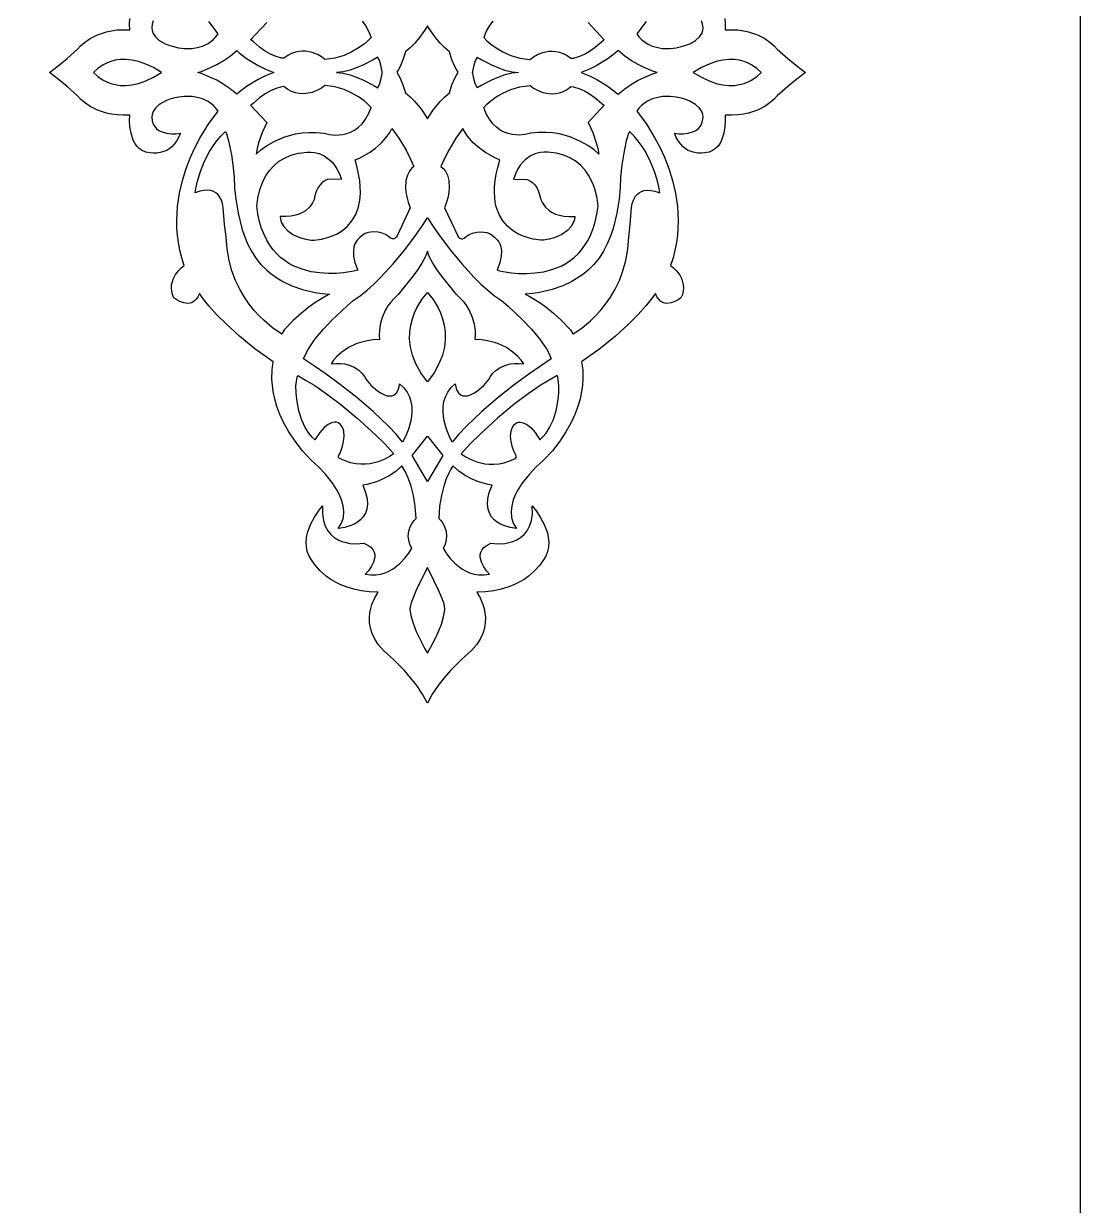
# Model space of a CAD drawing. Extents: x -375 to 375, y -1025 to 1025.
# Drawn here: x -117.5 to 190, y -329.8 to 14.2 of the extents above; entities that cross this region are included whole.
import ezdxf

# ---------------------------------------------------------------- set-up
doc = ezdxf.new("R2010")
doc.units = 0
doc.layers.add('LAYER_1', color=18, linetype='CONTINUOUS')
doc.layers.add('LAYER_2', color=174, linetype='CONTINUOUS')

msp = doc.modelspace()

# ---------------------------------------------------------------- linework, layer by layer
at = {"layer": 'LAYER_1'}
for points in [[(-19.01, 14.93), (-18.02, 13.64), (-17.13, 12.06), (-16.37, 10.17), (-17.31, 9.24), (-18.45, 8.27), (-20.01, 7.14), (-21.95, 6), (-24.26, 4.97), (-26.9, 4.19), (-28.35, 3.94), (-29.86, 3.8), (-30.87, 4.53), (-32.03, 5.19), (-33.54, 5.79), (-35.34, 6.16), (-36.32, 6.21), (-37.35, 6.13), (-38.42, 5.9), (-39.52, 5.51), (-40.64, 4.92), (-41.77, 4.12), (-42.46, 4.21), (-44.35, 4.78), (-45.66, 5.37), (-47.17, 6.22), (-48.84, 7.4), (-50.64, 8.95), (-51.24, 9.41), (-51.44, 9.54), (-46.76, 14.53)], [(19.01, 14.93), (18.02, 13.64), (17.13, 12.06), (16.37, 10.17), (17.31, 9.24), (18.45, 8.27), (20.01, 7.14), (21.95, 6), (24.26, 4.97), (26.9, 4.19), (28.35, 3.94), (29.86, 3.8), (30.87, 4.53), (32.03, 5.19), (33.54, 5.79), (35.34, 6.16), (36.32, 6.21), (37.35, 6.13), (38.42, 5.9), (39.52, 5.51), (40.64, 4.92), (41.77, 4.12), (42.46, 4.21), (44.35, 4.78), (45.66, 5.37), (47.17, 6.22), (48.84, 7.4), (50.64, 8.95), (51.24, 9.41), (51.44, 9.54), (46.76, 14.53)]]:
    msp.add_lwpolyline(points, dxfattribs=at)
for points in [[(0, 13.58), (-0.46, 12.82), (-1.76, 10.91), (-2.69, 9.71), (-3.79, 8.44), (-5.03, 7.17), (-6.42, 5.98), (-7.14, 3.7), (-7.94, 1.75), (-8.42, 0.83), (-8.94, 0.05), (-8.42, -0.74), (-7.94, -1.66), (-7.14, -3.61), (-6.42, -5.89), (-5.03, -7.08), (-3.79, -8.35), (-2.69, -9.62), (-1.76, -10.82), (-0.46, -12.73), (0, -13.49), (0.46, -12.73), (1.76, -10.82), (2.69, -9.62), (3.79, -8.35), (5.03, -7.08), (6.42, -5.89), (7.14, -3.61), (7.94, -1.66), (8.42, -0.74), (8.94, 0.05), (8.42, 0.83), (7.94, 1.75), (7.14, 3.7), (6.42, 5.98), (5.03, 7.17), (3.79, 8.44), (2.69, 9.71), (1.76, 10.91), (0.46, 12.82)], [(-77.37, 0), (-79.75, 1.41), (-81.97, 2.45), (-84.05, 3.17), (-85.98, 3.6), (-87.75, 3.78), (-89.37, 3.75), (-90.84, 3.54), (-92.16, 3.2), (-93.32, 2.75), (-94.33, 2.25), (-95.89, 1.2), (-97.14, 0), (-95.89, -1.2), (-94.33, -2.25), (-93.32, -2.75), (-92.16, -3.2), (-90.84, -3.54), (-89.37, -3.75), (-87.75, -3.78), (-85.98, -3.6), (-84.05, -3.17), (-81.97, -2.45), (-79.75, -1.41)], [(-44.74, 0), (-47.13, -0.98), (-49.25, -2.03), (-52.62, -4.1), (-54.74, -5.7), (-55.48, -6.35), (-57.43, -4.73), (-59.41, -3.38), (-61.32, -2.28), (-63.08, -1.42), (-65.79, -0.33), (-66.85, 0), (-65.79, 0.33), (-63.08, 1.42), (-61.32, 2.28), (-59.41, 3.38), (-57.43, 4.73), (-55.48, 6.35), (-54.74, 5.7), (-52.62, 4.1), (-49.25, 2.03), (-47.13, 0.98)], [(-13.18, 0.29), (-13.46, 1.74), (-13.85, 3.19), (-14.45, 4.49), (-15.64, 3.79), (-18.61, 2.24), (-20.49, 1.42), (-22.5, 0.7), (-24.53, 0.19), (-26.46, 0), (-24.53, -0.19), (-22.5, -0.7), (-20.49, -1.42), (-18.61, -2.24), (-15.64, -3.79), (-14.45, -4.49), (-13.85, -3.19), (-13.46, -1.74), (-13.18, -0.29), (-13.15, 0)], [(13.18, 0.29), (13.46, 1.74), (13.85, 3.19), (14.45, 4.49), (15.64, 3.79), (18.61, 2.24), (20.49, 1.42), (22.5, 0.7), (24.53, 0.19), (26.46, 0), (24.53, -0.19), (22.5, -0.7), (20.49, -1.42), (18.61, -2.24), (15.64, -3.79), (14.45, -4.49), (13.85, -3.19), (13.46, -1.74), (13.18, -0.29), (13.15, 0)], [(66.85, 0), (65.79, 0.33), (63.08, 1.42), (61.32, 2.28), (59.41, 3.38), (57.43, 4.73), (55.48, 6.35), (54.74, 5.7), (52.62, 4.1), (49.25, 2.03), (47.13, 0.98), (44.74, 0), (47.13, -0.98), (49.25, -2.03), (52.62, -4.1), (54.74, -5.7), (55.48, -6.35), (57.43, -4.73), (59.41, -3.38), (61.32, -2.28), (63.08, -1.42), (65.79, -0.33)], [(97.14, 0), (95.89, 1.2), (94.33, 2.25), (93.32, 2.75), (92.16, 3.2), (90.84, 3.54), (89.37, 3.75), (87.75, 3.78), (85.98, 3.6), (84.05, 3.17), (81.97, 2.45), (79.75, 1.41), (77.37, 0), (79.75, -1.41), (81.97, -2.45), (84.05, -3.17), (85.98, -3.6), (87.75, -3.78), (89.37, -3.75), (90.84, -3.54), (92.16, -3.2), (93.32, -2.75), (94.33, -2.25), (95.89, -1.2)], [(-51.44, -9.54), (-46.76, -14.53), (-48.11, -17.48), (-49.14, -20.45), (-49.56, -22.1), (-49.85, -23.77), (-48.49, -22.57), (-46.84, -21.38), (-44.58, -20.07), (-41.75, -18.84), (-40.13, -18.32), (-38.37, -17.9), (-36.48, -17.61), (-34.47, -17.46), (-32.33, -17.49), (-30.08, -17.72), (-28.46, -18.08), (-26.72, -18.22), (-24.62, -18.05), (-23.49, -17.79), (-22.34, -17.37), (-21.2, -16.77), (-20.08, -15.97), (-19.01, -14.93), (-18.02, -13.64), (-17.13, -12.06), (-16.37, -10.17), (-17.31, -9.24), (-18.45, -8.27), (-20.01, -7.14), (-21.95, -6), (-24.26, -4.97), (-26.9, -4.19), (-28.35, -3.94), (-29.86, -3.8), (-30.87, -4.53), (-32.03, -5.19), (-33.54, -5.79), (-35.34, -6.16), (-36.32, -6.21), (-37.35, -6.13), (-38.42, -5.9), (-39.52, -5.51), (-40.64, -4.92), (-41.77, -4.12), (-42.46, -4.21), (-44.35, -4.78), (-45.66, -5.37), (-47.17, -6.22), (-48.84, -7.4), (-50.64, -8.95), (-51.24, -9.41)], [(51.44, -9.54), (46.76, -14.53), (48.11, -17.48), (49.14, -20.45), (49.56, -22.1), (49.85, -23.77), (48.49, -22.57), (46.84, -21.38), (44.58, -20.07), (41.75, -18.84), (40.13, -18.32), (38.37, -17.9), (36.48, -17.61), (34.47, -17.46), (32.33, -17.49), (30.08, -17.72), (28.46, -18.08), (26.72, -18.22), (24.62, -18.05), (23.49, -17.79), (22.34, -17.37), (21.2, -16.77), (20.08, -15.97), (19.01, -14.93), (18.02, -13.64), (17.13, -12.06), (16.37, -10.17), (17.31, -9.24), (18.45, -8.27), (20.01, -7.14), (21.95, -6), (24.26, -4.97), (26.9, -4.19), (28.35, -3.94), (29.86, -3.8), (30.87, -4.53), (32.03, -5.19), (33.54, -5.79), (35.34, -6.16), (36.32, -6.21), (37.35, -6.13), (38.42, -5.9), (39.52, -5.51), (40.64, -4.92), (41.77, -4.12), (42.46, -4.21), (44.35, -4.78), (45.66, -5.37), (47.17, -6.22), (48.84, -7.4), (50.64, -8.95), (51.24, -9.41)], [(-42.65, -75.99), (-45.05, -74.35), (-47.53, -72.26), (-48.93, -70.89), (-50.39, -69.28), (-51.85, -67.45), (-53.28, -65.39), (-54.62, -63.09), (-55.85, -60.55), (-56.9, -57.76), (-57.74, -54.73), (-58.32, -51.44), (-58.61, -47.9), (-59.01, -44.31), (-59.41, -39.29), (-59.6, -38.19), (-59.95, -37.13), (-60.59, -36.01), (-61.04, -35.49), (-61.6, -35.03), (-62.26, -34.66), (-63.04, -34.4), (-63.96, -34.28), (-65.02, -34.33), (-66.22, -34.58), (-67.59, -35.04), (-67.3, -33.26), (-66.84, -31.3), (-66.08, -28.82), (-64.96, -26.01), (-63.41, -23.03), (-62.46, -21.52), (-61.37, -20.03), (-60.15, -18.58), (-58.77, -17.19), (-58.51, -17.78), (-57.86, -19.88), (-57.02, -23.95), (-56.61, -26.88), (-56.22, -30.47), (-56.1, -33.55), (-55.78, -36.88), (-55.12, -40.95), (-54.01, -45.39), (-53.24, -47.65), (-52.32, -49.88), (-51.23, -52.02), (-49.95, -54.05), (-48.46, -55.91), (-46.76, -57.56), (-45.57, -58.57), (-44.09, -59.61), (-42.05, -60.83), (-39.45, -62.08), (-36.32, -63.21), (-32.66, -64.09), (-30.63, -64.39), (-28.48, -64.58), (-29.57, -65.11), (-32.47, -66.86), (-34.43, -68.26), (-36.64, -70.04), (-39.04, -72.24), (-41.56, -74.88), (-42.44, -76.19)], [(-25.03, -31.11), (-29.07, -31.16), (-29.53, -31.35), (-30.6, -32.07), (-31.22, -32.7), (-31.83, -33.53), (-32.35, -34.61), (-32.73, -35.94), (-32.99, -36.95), (-33.45, -37.98), (-34.26, -39.13), (-35.52, -40.26), (-36.34, -40.77), (-37.31, -41.21), (-38.43, -41.56), (-39.73, -41.8), (-41.21, -41.92), (-42.88, -41.89), (-42.76, -42.78), (-42.45, -43.73), (-41.81, -44.85), (-40.74, -46.04), (-39.12, -47.18), (-38.07, -47.69), (-36.84, -48.15), (-35.42, -48.54), (-33.8, -48.85), (-32.96, -48.81), (-30.8, -48.51), (-29.4, -48.18), (-27.88, -47.67), (-26.31, -46.96), (-24.75, -46.01), (-23.27, -44.78), (-21.95, -43.24), (-20.85, -41.35), (-20.03, -39.08), (-19.76, -37.79), (-19.58, -36.39), (-19.5, -34.88), (-19.55, -33.25), (-19.71, -31.5), (-20.01, -29.62), (-20.45, -27.62), (-21.04, -25.47), (-19.81, -24.94), (-16.87, -23.3), (-15.11, -22.03), (-13.33, -20.45), (-11.69, -18.56), (-10.96, -17.49), (-10.31, -16.34), (-8.28, -19.15), (-6.23, -22.61), (-5.09, -24.84), (-3.93, -27.39), (-4.61, -27.95), (-5.22, -28.72), (-5.82, -29.88), (-6.25, -31.48), (-6.35, -33.57), (-6.24, -34.81), (-5.99, -36.19), (-5.58, -37.72), (-5, -39.39), (-8.82, -47.57), (-8.97, -47.83), (-9.43, -48.27), (-9.78, -48.41), (-10.21, -48.4), (-10.72, -48.2), (-11.32, -47.73), (-12.17, -47.22), (-13.13, -46.8), (-14.35, -46.46), (-15.76, -46.35), (-17.28, -46.61), (-18.07, -46.93), (-18.86, -47.4), (-19.64, -48.03), (-20.41, -48.85), (-20.78, -49.3), (-21.1, -49.9), (-21.39, -50.78), (-21.55, -51.96), (-21.48, -53.47), (-21.1, -55.33), (-20.3, -57.56), (-21.44, -57.83), (-24.47, -58.31), (-26.51, -58.48), (-28.81, -58.52), (-31.28, -58.38), (-33.87, -58), (-36.49, -57.31), (-39.07, -56.26), (-40.32, -55.58), (-41.54, -54.78), (-42.71, -53.87), (-43.82, -52.82), (-44.88, -51.64), (-45.85, -50.32), (-46.75, -48.85), (-47.55, -47.22), (-48.26, -45.42), (-48.85, -43.45), (-49.32, -41.3), (-49.67, -38.97), (-49.38, -36.6), (-48.78, -34.15), (-48.3, -32.77), (-47.68, -31.33), (-46.88, -29.89), (-45.9, -28.49), (-44.71, -27.16), (-43.3, -25.95), (-41.64, -24.91), (-39.71, -24.08), (-37.5, -23.51), (-34.99, -23.22), (-33.97, -23.19), (-32.87, -23.3), (-31.51, -23.63), (-30.01, -24.29), (-28.47, -25.39), (-27.72, -26.13), (-27, -27.02), (-26.33, -28.07), (-25.72, -29.3), (-25.21, -30.56)], [(25.03, -31.11), (29.07, -31.16), (29.53, -31.35), (30.6, -32.07), (31.22, -32.7), (31.83, -33.53), (32.35, -34.61), (32.73, -35.94), (32.99, -36.95), (33.45, -37.98), (34.26, -39.13), (35.52, -40.26), (36.34, -40.77), (37.31, -41.21), (38.43, -41.56), (39.73, -41.8), (41.21, -41.92), (42.88, -41.89), (42.76, -42.78), (42.45, -43.73), (41.81, -44.85), (40.74, -46.04), (39.12, -47.18), (38.07, -47.69), (36.84, -48.15), (35.42, -48.54), (33.8, -48.85), (32.96, -48.81), (30.8, -48.51), (29.4, -48.18), (27.88, -47.67), (26.31, -46.96), (24.75, -46.01), (23.27, -44.78), (21.95, -43.24), (20.85, -41.35), (20.03, -39.08), (19.76, -37.79), (19.58, -36.39), (19.5, -34.88), (19.55, -33.25), (19.71, -31.5), (20.01, -29.62), (20.45, -27.62), (21.04, -25.47), (19.81, -24.94), (16.87, -23.3), (15.11, -22.03), (13.33, -20.45), (11.69, -18.56), (10.96, -17.49), (10.31, -16.34), (8.28, -19.15), (6.23, -22.61), (5.09, -24.84), (3.93, -27.39), (4.61, -27.95), (5.22, -28.72), (5.82, -29.88), (6.25, -31.48), (6.35, -33.57), (6.24, -34.81), (5.99, -36.19), (5.58, -37.72), (5, -39.39), (8.82, -47.57), (8.97, -47.83), (9.43, -48.27), (9.78, -48.41), (10.21, -48.4), (10.72, -48.2), (11.32, -47.73), (12.17, -47.22), (13.13, -46.8), (14.35, -46.46), (15.76, -46.35), (17.28, -46.61), (18.07, -46.93), (18.86, -47.4), (19.64, -48.03), (20.41, -48.85), (20.78, -49.3), (21.1, -49.9), (21.39, -50.78), (21.55, -51.96), (21.48, -53.47), (21.1, -55.33), (20.3, -57.56), (21.44, -57.83), (24.47, -58.31), (26.51, -58.48), (28.81, -58.52), (31.28, -58.38), (33.87, -58), (36.49, -57.31), (39.07, -56.26), (40.32, -55.58), (41.54, -54.78), (42.71, -53.87), (43.82, -52.82), (44.88, -51.64), (45.85, -50.32), (46.75, -48.85), (47.55, -47.22), (48.26, -45.42), (48.85, -43.45), (49.32, -41.3), (49.67, -38.97), (49.38, -36.6), (48.78, -34.15), (48.3, -32.77), (47.68, -31.33), (46.88, -29.89), (45.9, -28.49), (44.71, -27.16), (43.3, -25.95), (41.64, -24.91), (39.71, -24.08), (37.5, -23.51), (34.99, -23.22), (33.97, -23.19), (32.87, -23.3), (31.51, -23.63), (30.01, -24.29), (28.47, -25.39), (27.72, -26.13), (27, -27.02), (26.33, -28.07), (25.72, -29.3), (25.21, -30.56)], [(42.65, -75.99), (45.05, -74.35), (47.53, -72.26), (48.93, -70.89), (50.39, -69.28), (51.85, -67.45), (53.28, -65.39), (54.62, -63.09), (55.85, -60.55), (56.9, -57.76), (57.74, -54.73), (58.32, -51.44), (58.61, -47.9), (59.01, -44.31), (59.41, -39.29), (59.6, -38.19), (59.95, -37.13), (60.59, -36.01), (61.04, -35.49), (61.6, -35.03), (62.26, -34.66), (63.04, -34.4), (63.96, -34.28), (65.02, -34.33), (66.22, -34.58), (67.59, -35.04), (67.3, -33.26), (66.84, -31.3), (66.08, -28.82), (64.96, -26.01), (63.41, -23.03), (62.46, -21.52), (61.37, -20.03), (60.15, -18.58), (58.77, -17.19), (58.51, -17.78), (57.86, -19.88), (57.02, -23.95), (56.61, -26.88), (56.22, -30.47), (56.1, -33.55), (55.78, -36.88), (55.12, -40.95), (54.01, -45.39), (53.24, -47.65), (52.32, -49.88), (51.23, -52.02), (49.95, -54.05), (48.46, -55.91), (46.76, -57.56), (45.57, -58.57), (44.09, -59.61), (42.05, -60.83), (39.45, -62.08), (36.32, -63.21), (32.66, -64.09), (30.63, -64.39), (28.48, -64.58), (29.57, -65.11), (32.47, -66.86), (34.43, -68.26), (36.64, -70.04), (39.04, -72.24), (41.56, -74.88), (42.44, -76.19)], [(0, -42.37), (1.85, -45.14), (3.97, -48.12), (6.72, -51.76), (9.98, -55.72), (13.63, -59.69), (15.56, -61.59), (17.54, -63.36), (19.55, -64.99), (21.58, -66.41), (23.46, -68), (27.81, -72.07), (30.29, -74.7), (32.65, -77.55), (34.65, -80.49), (35.43, -81.95), (36.03, -83.38), (32.89, -85.46), (29.47, -87.85), (25.25, -90.95), (20.59, -94.62), (15.81, -98.71), (11.24, -103.09), (9.14, -105.34), (7.23, -107.61), (6.31, -105.8), (5.53, -103.83), (4.86, -101.38), (4.64, -100.04), (4.54, -98.65), (4.58, -97.23), (4.81, -95.82), (5.24, -94.43), (5.9, -93.08), (6.84, -91.8), (8.08, -90.61), (8.22, -91.54), (8.5, -92.4), (9.01, -93.26), (9.8, -93.93), (10.33, -94.12), (10.95, -94.19), (11.67, -94.12), (12.51, -93.86), (13.47, -93.41), (14.56, -92.73), (16.42, -91.14), (17.85, -89.39), (18.33, -88.52), (18.98, -87.65), (19.97, -86.69), (21.33, -85.79), (23.1, -85.08), (24.16, -84.85), (25.33, -84.73), (26.63, -84.73), (28.06, -84.87), (27.31, -83.79), (26.33, -82.67), (24.9, -81.39), (22.97, -80.1), (20.53, -78.95), (19.09, -78.49), (17.52, -78.12), (15.8, -77.87), (13.92, -77.75), (14.02, -76.5), (13.97, -75.1), (13.72, -73.33), (13.16, -71.29), (12.17, -69.1), (11.49, -67.98), (10.66, -66.86), (9.67, -65.76), (8.5, -64.68), (4.49, -59.71), (2.97, -57.63), (1.6, -55.54), (0.55, -53.62), (0, -52.04), (-0.55, -53.62), (-1.6, -55.54), (-2.97, -57.63), (-4.49, -59.71), (-8.5, -64.68), (-9.67, -65.76), (-10.66, -66.86), (-11.49, -67.98), (-12.17, -69.1), (-13.16, -71.29), (-13.72, -73.33), (-13.97, -75.1), (-14.02, -76.5), (-13.92, -77.75), (-15.8, -77.87), (-17.52, -78.12), (-19.09, -78.49), (-20.53, -78.95), (-22.97, -80.1), (-24.9, -81.39), (-26.33, -82.67), (-27.31, -83.79), (-28.06, -84.87), (-26.63, -84.73), (-25.33, -84.73), (-24.16, -84.85), (-23.1, -85.08), (-21.33, -85.79), (-19.97, -86.69), (-18.98, -87.65), (-18.33, -88.52), (-17.85, -89.39), (-16.42, -91.14), (-14.56, -92.73), (-13.47, -93.41), (-12.51, -93.86), (-11.67, -94.12), (-10.95, -94.19), (-10.33, -94.12), (-9.8, -93.93), (-9.01, -93.26), (-8.5, -92.4), (-8.22, -91.54), (-8.08, -90.61), (-6.84, -91.8), (-5.9, -93.08), (-5.24, -94.43), (-4.81, -95.82), (-4.58, -97.23), (-4.54, -98.65), (-4.64, -100.04), (-4.86, -101.38), (-5.53, -103.83), (-6.31, -105.8), (-7.23, -107.61), (-9.14, -105.34), (-11.24, -103.09), (-15.81, -98.71), (-20.59, -94.62), (-25.25, -90.95), (-29.47, -87.85), (-32.89, -85.46), (-36.03, -83.38), (-35.43, -81.95), (-34.65, -80.49), (-32.65, -77.55), (-30.29, -74.7), (-27.81, -72.07), (-23.46, -68), (-21.58, -66.41), (-19.55, -64.99), (-17.54, -63.36), (-15.56, -61.59), (-13.63, -59.69), (-9.98, -55.72), (-6.72, -51.76), (-3.97, -48.12), (-1.85, -45.14)], [(0, -90.08), (-1.93, -87.42), (-3.36, -84.84), (-4.34, -82.35), (-4.93, -79.96), (-5.18, -77.68), (-5.14, -75.54), (-4.85, -73.53), (-4.38, -71.68), (-3.78, -70), (-3.08, -68.5), (-1.64, -66.09), (0, -64.04), (1.64, -66.09), (3.08, -68.5), (3.78, -70), (4.38, -71.68), (4.85, -73.53), (5.14, -75.54), (5.18, -77.68), (4.93, -79.96), (4.34, -82.35), (3.36, -84.84), (1.93, -87.42)], [(-37.73, -88.27), (-35.45, -89.54), (-32.81, -91.18), (-29.33, -93.54), (-25.16, -96.67), (-20.42, -100.6), (-15.25, -105.36), (-12.54, -108.07), (-9.78, -111.01), (-11, -111.85), (-12.43, -112.62), (-14.35, -113.37), (-16.68, -113.91), (-17.98, -114.05), (-19.37, -114.06), (-20.84, -113.92), (-22.37, -113.61), (-23.96, -113.11), (-25.61, -112.39), (-25.86, -112.06), (-25.87, -111.63), (-25.53, -111), (-25.08, -109.93), (-24.7, -108.79), (-24.38, -107.4), (-24.22, -105.91), (-24.34, -104.42), (-24.55, -103.72), (-24.88, -103.07), (-25.33, -102.48), (-25.93, -101.98), (-26.46, -101.82), (-27.08, -101.79), (-27.9, -101.96), (-28.9, -102.45), (-30.06, -103.37), (-31.34, -104.83), (-32.73, -106.97), (-33.61, -106.11), (-34.51, -104.99), (-35.54, -103.37), (-36.56, -101.22), (-37.44, -98.5), (-38.05, -95.19), (-38.22, -93.3), (-38.26, -91.25), (-37.93, -88.75)], [(37.73, -88.27), (35.45, -89.54), (32.81, -91.18), (29.33, -93.54), (25.16, -96.67), (20.42, -100.6), (15.25, -105.36), (12.54, -108.07), (9.78, -111.01), (11, -111.85), (12.43, -112.62), (14.35, -113.37), (16.68, -113.91), (17.98, -114.05), (19.37, -114.06), (20.84, -113.92), (22.37, -113.61), (23.96, -113.11), (25.61, -112.39), (25.86, -112.06), (25.87, -111.63), (25.53, -111), (25.08, -109.93), (24.7, -108.79), (24.38, -107.4), (24.22, -105.91), (24.34, -104.42), (24.55, -103.72), (24.88, -103.07), (25.33, -102.48), (25.93, -101.98), (26.46, -101.82), (27.08, -101.79), (27.9, -101.96), (28.9, -102.45), (30.06, -103.37), (31.34, -104.83), (32.73, -106.97), (33.61, -106.11), (34.51, -104.99), (35.54, -103.37), (36.56, -101.22), (37.44, -98.5), (38.05, -95.19), (38.22, -93.3), (38.26, -91.25), (37.93, -88.75)], [(0, -119.08), (-4.46, -111.54), (0, -105.91), (4.46, -111.54)], [(0, -144.16), (-1.9, -147.88), (-3.26, -150.76), (-4.18, -152.92), (-4.73, -154.45), (-5.11, -156.05), (-5.09, -156.4), (-4.71, -158.49), (-4.05, -160.64), (-3.23, -162.76), (-2.33, -164.73), (-0.72, -167.81), (0, -169.02), (0.72, -167.81), (2.33, -164.73), (3.23, -162.76), (4.05, -160.64), (4.71, -158.49), (5.09, -156.4), (5.11, -156.05), (4.73, -154.45), (4.18, -152.92), (3.26, -150.76), (1.9, -147.88)]]:
    msp.add_lwpolyline(points, close=True, dxfattribs=at)
at = {"layer": 'LAYER_2'}
msp.add_lwpolyline([(190, 860), (-190, 860), (-190, -860), (190, -860)], close=True, dxfattribs=at)
for points in [[(86.56, 15.75), (86.66, 14.05), (86.62, 12.4), (88.52, 12.46), (90.29, 12.38), (91.93, 12.16), (93.43, 11.84), (96.05, 10.95), (98.16, 9.87), (99.78, 8.75), (100.92, 7.76), (101.82, 6.77), (104.84, 4.1), (107.46, 1.95), (110, 0), (107.46, -1.95), (104.84, -4.1), (101.82, -6.77), (100.92, -7.76), (99.78, -8.75), (98.16, -9.87), (96.05, -10.95), (93.43, -11.84), (91.93, -12.16), (90.29, -12.38), (88.52, -12.46), (86.62, -12.4), (86.66, -14.05), (86.56, -15.76), (86.25, -17.72), (85.61, -19.7), (85.14, -20.62), (84.56, -21.46), (83.84, -22.18), (82.98, -22.76), (81.96, -23.16), (80.77, -23.35), (79.77, -23.48), (78.68, -23.47), (77.35, -23.24), (75.88, -22.67), (75.14, -22.22), (74.41, -21.65), (73.7, -20.92), (73.02, -20.03), (72.4, -18.97), (71.85, -17.72), (73.11, -17.85), (74.42, -17.86), (75.92, -17.69), (77.44, -17.23), (78.15, -16.86), (78.8, -16.37), (79.35, -15.76), (79.79, -15.01), (80.09, -14.11), (80.24, -13.04), (80.14, -12.23), (79.82, -11.38), (79.17, -10.37), (78.05, -9.32), (76.34, -8.34), (75.23, -7.9), (73.93, -7.52), (72.41, -7.21), (70.68, -6.99), (69.61, -6.95), (68.45, -7.01), (67.02, -7.24), (65.44, -7.7), (63.82, -8.46), (62.26, -9.62), (61.55, -10.36), (60.9, -11.24), (63.61, -14.88), (66.21, -19.12), (67.6, -21.76), (68.95, -24.7), (70.21, -27.93), (71.3, -31.41), (72.16, -35.12), (72.74, -39.03), (72.95, -43.12), (72.9, -45.22), (72.74, -47.36), (72.45, -49.52), (72.04, -51.72), (71.48, -53.94), (70.78, -56.18), (71.64, -56.88), (72.45, -57.72), (73.31, -58.84), (74.03, -60.22), (74.46, -61.83), (74.51, -62.71), (74.42, -63.65), (74.18, -64.62), (73.76, -65.64), (72.92, -66.23), (72.02, -66.72), (70.92, -67.11), (69.7, -67.24), (69.08, -67.15), (68.47, -66.94), (67.87, -66.57), (67.31, -66.03), (66.79, -65.31), (66.32, -64.36), (65.13, -66.02), (63.59, -67.93), (61.36, -70.43), (58.42, -73.42), (54.71, -76.78), (50.2, -80.42), (44.85, -84.23), (45.2, -86.59), (45.25, -89.33), (45.13, -91.03), (44.86, -92.92), (44.43, -94.99), (43.79, -97.21), (42.91, -99.58), (41.76, -102.07), (40.3, -104.67), (38.51, -107.36), (36.36, -110.11), (33.8, -112.92), (31.69, -114.85), (29.66, -116.99), (27.51, -119.71), (26.53, -121.22), (25.67, -122.82), (24.98, -124.46), (24.52, -126.15), (24.33, -127.84), (24.47, -129.53), (24.99, -131.18), (25.93, -132.79), (24.06, -132.49), (22.25, -131.93), (21.29, -131.49), (20.34, -130.93), (19.46, -130.23), (18.68, -129.38), (18.06, -128.35), (17.64, -127.14), (17.46, -125.73), (17.56, -124.11), (18, -122.25), (18.81, -120.15), (17.68, -119.95), (14.84, -119.16), (13.05, -118.44), (11.14, -117.46), (9.24, -116.16), (7.44, -114.52), (6.84, -115.47), (6.21, -116.67), (5.49, -118.34), (4.75, -120.49), (4.08, -123.12), (3.56, -126.23), (3.29, -129.82), (3.9, -130.46), (4.45, -131.23), (5.01, -132.26), (5.43, -133.53), (5.58, -135.02), (5.34, -136.69), (5.03, -137.59), (4.57, -138.53), (5.45, -139.96), (6.54, -141.39), (8.05, -142.98), (9.97, -144.48), (11.08, -145.12), (12.28, -145.66), (13.59, -146.05), (14.99, -146.27), (16.48, -146.29), (18.07, -146.07), (17.16, -145.05), (16.38, -143.94), (15.69, -142.59), (15.32, -141.11), (15.33, -140.36), (15.51, -139.62), (15.89, -138.9), (16.49, -138.22), (17.35, -137.6), (18.49, -137.04), (20.5, -137.2), (22.54, -137.09), (23.69, -136.89), (24.86, -136.56), (26.01, -136.08), (27.12, -135.42), (28.14, -134.56), (29.03, -133.46), (29.75, -132.1), (30.26, -130.45), (30.53, -128.5), (30.5, -126.2), (31.72, -127.72), (32.85, -129.43), (34, -131.58), (34.9, -134.06), (35.18, -135.38), (35.3, -136.74), (35.23, -138.11), (34.95, -139.47), (34.41, -140.82), (33.58, -142.14), (32.6, -143.57), (31.28, -145.04), (29.34, -146.72), (28.13, -147.58), (26.74, -148.4), (25.16, -149.18), (23.4, -149.87), (21.45, -150.46), (19.29, -150.91), (16.92, -151.2), (14.34, -151.3), (15.35, -152.98), (16.16, -154.89), (16.5, -156.05), (16.75, -157.33), (16.88, -158.72), (16.83, -160.19), (16.59, -161.74), (16.1, -163.34), (15.33, -164.98), (14.24, -166.65), (12.79, -168.32), (10.95, -169.98), (9.7, -171.12), (6.71, -174.15), (4.91, -176.2), (3.1, -178.5), (1.42, -180.98), (0, -183.58), (-1.42, -180.98), (-3.1, -178.5), (-4.91, -176.2), (-6.71, -174.15), (-9.7, -171.12), (-10.95, -169.98), (-12.79, -168.32), (-14.24, -166.65), (-15.33, -164.98), (-16.1, -163.34), (-16.59, -161.74), (-16.83, -160.19), (-16.88, -158.72), (-16.75, -157.33), (-16.5, -156.05), (-16.16, -154.89), (-15.35, -152.98), (-14.34, -151.3), (-16.92, -151.2), (-19.29, -150.91), (-21.45, -150.46), (-23.4, -149.87), (-25.16, -149.18), (-26.74, -148.4), (-28.13, -147.58), (-29.34, -146.72), (-31.28, -145.04), (-32.6, -143.57), (-33.58, -142.14), (-34.41, -140.82), (-34.95, -139.47), (-35.23, -138.11), (-35.3, -136.74), (-35.18, -135.38), (-34.9, -134.06), (-34, -131.58), (-32.85, -129.43), (-31.72, -127.72), (-30.5, -126.2), (-30.53, -128.5), (-30.26, -130.45), (-29.75, -132.1), (-29.03, -133.46), (-28.14, -134.56), (-27.12, -135.42), (-26.01, -136.08), (-24.86, -136.56), (-23.69, -136.89), (-22.54, -137.09), (-20.5, -137.2), (-18.49, -137.04), (-17.35, -137.6), (-16.49, -138.22), (-15.89, -138.9), (-15.51, -139.62), (-15.33, -140.36), (-15.32, -141.11), (-15.69, -142.59), (-16.38, -143.94), (-17.16, -145.05), (-18.07, -146.07), (-16.48, -146.29), (-14.99, -146.27), (-13.59, -146.05), (-12.28, -145.66), (-11.08, -145.12), (-9.97, -144.48), (-8.05, -142.98), (-6.54, -141.39), (-5.45, -139.96), (-4.57, -138.53), (-5.03, -137.59), (-5.34, -136.69), (-5.58, -135.02), (-5.43, -133.53), (-5.01, -132.26), (-4.45, -131.23), (-3.9, -130.46), (-3.29, -129.82), (-3.56, -126.23), (-4.08, -123.12), (-4.75, -120.49), (-5.49, -118.34), (-6.21, -116.67), (-6.84, -115.47), (-7.44, -114.52), (-9.24, -116.16), (-11.14, -117.46), (-13.05, -118.44), (-14.84, -119.16), (-17.68, -119.95), (-18.81, -120.15), (-18, -122.25), (-17.56, -124.11), (-17.46, -125.73), (-17.64, -127.14), (-18.06, -128.35), (-18.68, -129.38), (-19.46, -130.23), (-20.34, -130.93), (-21.29, -131.49), (-22.25, -131.93), (-24.06, -132.49), (-25.93, -132.79), (-24.99, -131.18), (-24.47, -129.53), (-24.33, -127.84), (-24.52, -126.15), (-24.98, -124.46), (-25.67, -122.82), (-26.53, -121.22), (-27.51, -119.71), (-29.66, -116.99), (-31.69, -114.85), (-33.8, -112.92), (-36.36, -110.11), (-38.51, -107.36), (-40.3, -104.67), (-41.76, -102.07), (-42.91, -99.58), (-43.79, -97.21), (-44.43, -94.99), (-44.86, -92.92), (-45.13, -91.03), (-45.25, -89.33), (-45.2, -86.59), (-44.85, -84.23), (-50.2, -80.42), (-54.71, -76.78), (-58.42, -73.42), (-61.36, -70.43), (-63.59, -67.93), (-65.13, -66.02), (-66.32, -64.36), (-66.79, -65.31), (-67.31, -66.03), (-67.87, -66.57), (-68.47, -66.94), (-69.08, -67.15), (-69.7, -67.24), (-70.92, -67.11), (-72.02, -66.72), (-72.92, -66.23), (-73.76, -65.64), (-74.18, -64.62), (-74.42, -63.65), (-74.51, -62.71), (-74.46, -61.83), (-74.03, -60.22), (-73.31, -58.84), (-72.45, -57.72), (-71.64, -56.88), (-70.78, -56.18), (-71.48, -53.94), (-72.04, -51.72), (-72.45, -49.52), (-72.74, -47.36), (-72.9, -45.22), (-72.95, -43.12), (-72.74, -39.03), (-72.16, -35.12), (-71.3, -31.41), (-70.21, -27.93), (-68.95, -24.7), (-67.6, -21.76), (-66.21, -19.12), (-63.61, -14.88), (-60.9, -11.24), (-61.55, -10.36), (-62.26, -9.62), (-63.82, -8.46), (-65.44, -7.7), (-67.02, -7.24), (-68.45, -7.01), (-69.61, -6.95), (-70.68, -6.99), (-72.41, -7.21), (-73.93, -7.52), (-75.23, -7.9), (-76.34, -8.34), (-78.05, -9.32), (-79.17, -10.37), (-79.82, -11.38), (-80.14, -12.23), (-80.24, -13.04), (-80.09, -14.11), (-79.79, -15.01), (-79.35, -15.76), (-78.8, -16.37), (-78.15, -16.86), (-77.44, -17.23), (-75.92, -17.69), (-74.42, -17.86), (-73.11, -17.85), (-71.85, -17.72), (-72.4, -18.97), (-73.02, -20.03), (-73.7, -20.92), (-74.41, -21.65), (-75.14, -22.22), (-75.88, -22.67), (-77.35, -23.24), (-78.68, -23.47), (-79.77, -23.48), (-80.77, -23.35), (-81.96, -23.16), (-82.98, -22.76), (-83.84, -22.18), (-84.56, -21.46), (-85.14, -20.62), (-85.61, -19.7), (-86.25, -17.72), (-86.56, -15.76), (-86.66, -14.05), (-86.62, -12.4), (-88.52, -12.46), (-90.29, -12.38), (-91.93, -12.16), (-93.43, -11.84), (-96.05, -10.95), (-98.16, -9.87), (-99.78, -8.75), (-100.92, -7.76), (-101.82, -6.77), (-104.84, -4.1), (-107.46, -1.95), (-110, 0), (-107.46, 1.95), (-104.84, 4.1), (-101.82, 6.77), (-100.92, 7.76), (-99.78, 8.75), (-98.16, 9.87), (-96.05, 10.95), (-93.43, 11.84), (-91.93, 12.16), (-90.29, 12.38), (-88.52, 12.46), (-86.62, 12.4), (-86.66, 14.05), (-86.56, 15.75)], [(-79.79, 15.01), (-80.09, 14.11), (-80.24, 13.04), (-80.14, 12.23), (-79.82, 11.38), (-79.17, 10.37), (-78.05, 9.32), (-76.34, 8.33), (-75.23, 7.9), (-73.93, 7.52), (-72.41, 7.21), (-70.68, 6.99), (-69.61, 6.95), (-68.45, 7.01), (-67.02, 7.24), (-65.44, 7.7), (-63.82, 8.46), (-62.26, 9.62), (-61.55, 10.36), (-60.9, 11.24), (-63.61, 14.88)], [(63.61, 14.88), (60.9, 11.24), (61.55, 10.36), (62.26, 9.62), (63.82, 8.46), (65.44, 7.7), (67.02, 7.24), (68.45, 7.01), (69.61, 6.95), (70.68, 6.99), (72.41, 7.21), (73.93, 7.52), (75.23, 7.9), (76.34, 8.33), (78.05, 9.32), (79.17, 10.37), (79.82, 11.38), (80.14, 12.23), (80.24, 13.04), (80.09, 14.11), (79.79, 15.01)]]:
    msp.add_lwpolyline(points, dxfattribs=at)

doc.saveas('drawing.dxf')
